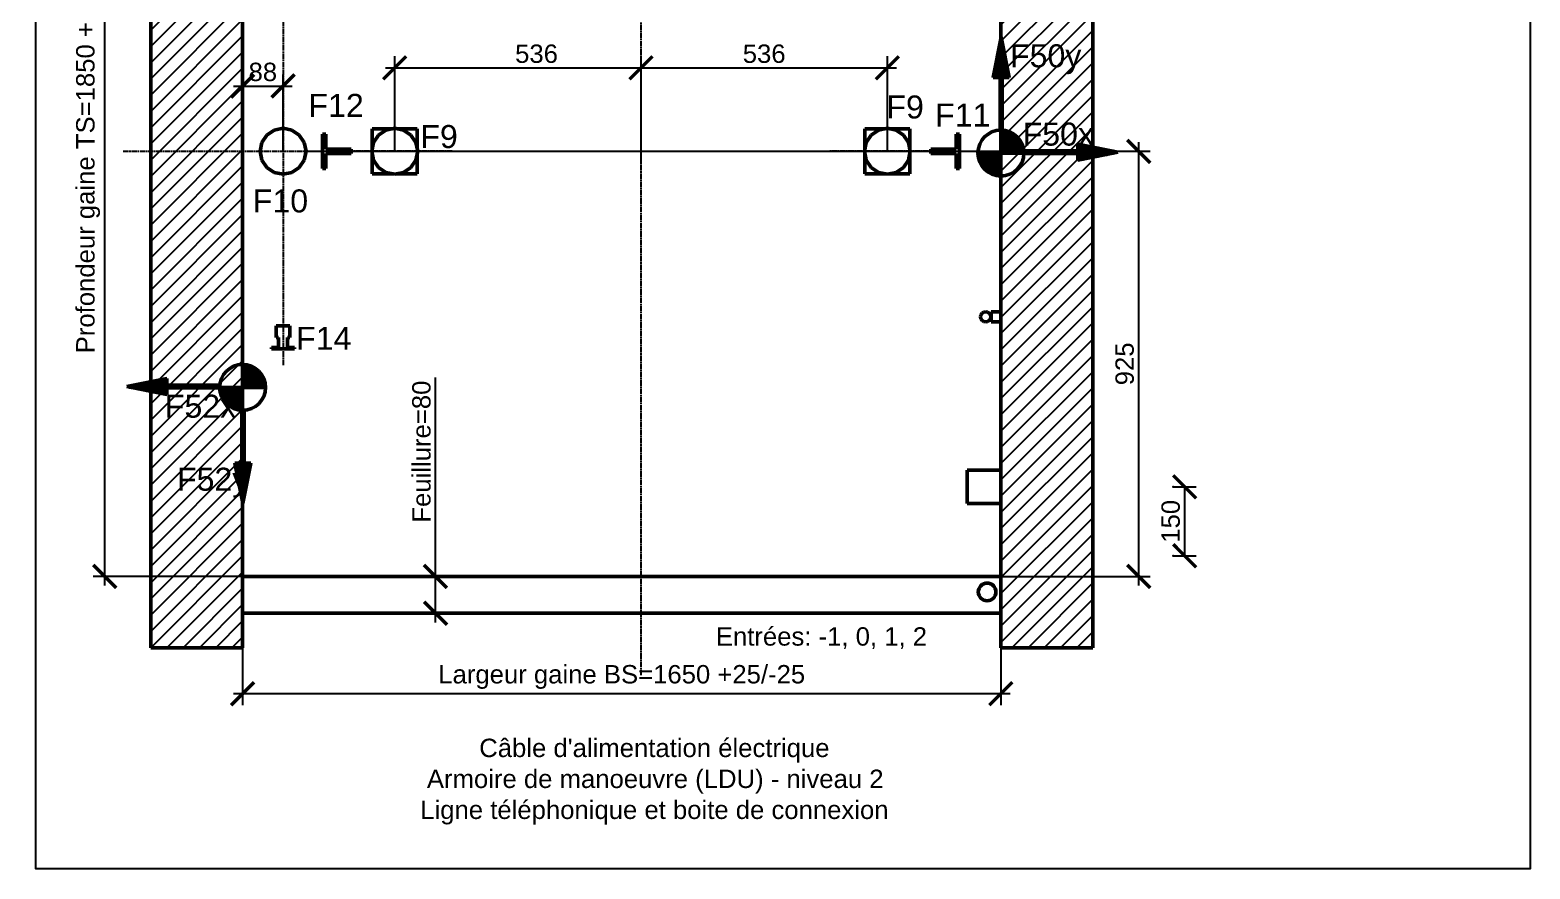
# Model space of a CAD drawing. Header units: millimetres. Extents: x -113 to 79205, y -11371 to 28902.
# Drawn here: x -113 to 3151, y -100 to 1725 of the extents above; entities that cross this region are included whole.
import ezdxf

# ---------------------------------------------------------------- set-up
doc = ezdxf.new("R2010")
doc.units = ezdxf.units.MM
doc.linetypes.add('AM_ISO08W050', pattern=[18, 12, -1.5, 3, -1.5])
for name, color, linetype, lineweight in [('AM_0', 7, 'Continuous', 50), ('AM_5', 3, 'Continuous', 25), ('AM_6', 2, 'Continuous', 35), ('LDBuffer-AM_0', 7, 'Continuous', 50), ('LDBuffer-AM_6', 2, 'Continuous', 35), ('LDBuffer-AM_7', 4, 'AM_ISO08W050', 25), ('LDCar-AM_6', 2, 'Continuous', 35), ('LDCar-AM_7', 4, 'AM_ISO08W050', 25), ('LDElectricalComponents-AM_0', 7, 'Continuous', 50), ('LDElectricalComponents-AM_6', 2, 'Continuous', 35), ('LDGuides-AM_0', 7, 'Continuous', 50), ('LDGuides-AM_6', 2, 'Continuous', 35), ('LDShaft-AM_0', 7, 'Continuous', 50), ('LDShaft-AM_5', 3, 'Continuous', 25), ('LDShaft-AM_6', 2, 'Continuous', 35), ('LDShaft-AM_7', 4, 'AM_ISO08W050', 25), ('LDShaft-AM_8', 1, 'Continuous', 25)]:
    doc.layers.add(name, color=color, linetype=linetype, lineweight=lineweight)
doc.layers.add('AM_VIEWS', color=1, linetype='Continuous', lineweight=25, plot=False)
doc.layers.add('DXF_LAYER', color=7, linetype='Continuous')
doc.styles.add('CONVERTER_1', font='arial.ttf', dxfattribs={"height": 0.2})
doc.styles.add('LD', font='ARIALUNI.TTF')
doc.dimstyles.new('LIFT', dxfattribs={"dimtxt": 2.5, "dimasz": 2.5, "dimexe": 1.25, "dimexo": 0, "dimgap": 0.5, "dimtad": 1, "dimdec": 0, "dimzin": 1, "dimdsep": 46, "dimtxsty": 'LD', "dimblk": 'ARCHTICK', "dimcen": 0, "dimdle": 1, "dimclrd": 3, "dimclre": 3, "dimclrt": 4, "dimadec": 0, "dimazin": 0, "dimtp": 0.1, "dimtm": 0.1, "dimtfac": 0.71, "dimtdec": 0, "dimtix": 1, "dimtmove": 0, "dimatfit": 3, "dimfxl": 1, "dimtolj": 1, "dimarcsym": 0})

# ---------------------------------------------------------------- blocks, each defined once
blk = doc.blocks.new('LD_20150423125455_00000005')
at = {"layer": 'LDShaft-AM_0'}
for p, q in [((0, 1960), (-200, 1960)), ((-200, 1960), (-200, -200)), ((0, 1960), (0, 1845)), ((0, -200), (0, 1960)), ((1650, 1845), (1650, 1960)), ((1757.5, 1960), (1650, 1960)), ((1650, 1960), (1650, -85)), ((1782.5, 1960), (1757.5, 1960)), ((1850, 1960), (1782.5, 1960)), ((1850, -200), (1850, 1960)), ((0, 1885), (1650, 1885)), ((0, 1845), (0, 1805)), ((1650, 1805), (1650, 1845)), ((0, 1805), (0, -45)), ((0, 1805), (1650, 1805)), ((1650, 1510), (1650, 1805)), ((1650, 1170), (1650, 1500)), ((1650, 531), (1650, 1160)), ((1650, 186.5), (1650, 509)), ((1650, -45), (1650, 113.5)), ((0, -45), (1650, -45)), ((1650, -45), (0, -45)), ((0, -45), (0, -85)), ((1650, -85), (1650, -45)), ((0, -85), (0, -200)), ((1650, -200), (1650, -85)), ((1650, -85), (1650, -200)), ((0, -125), (1650, -125)), ((1650, -125), (0, -125)), ((-200, -200), (0, -200)), ((1650, -200), (1757.5, -200)), ((1757.5, -200), (1782.5, -200)), ((1782.5, -200), (1850, -200))]:
    blk.add_line(p, q, dxfattribs=at)
blk = doc.blocks.new('LD_20150423125455_00000008')
at = {"layer": 'LDShaft-AM_7'}
for p, q in [((0, -1140), (0, 1140)), ((-1127, 0), (1043, 0))]:
    blk.add_line(p, q, dxfattribs=at)
blk = doc.blocks.new('_ArchTick')
at = {"color": 0, "linetype": 'ByBlock', "const_width": 0.15}
blk.add_lwpolyline([(-0.5, -0.5), (0.5, 0.5)], dxfattribs=at)
blk = doc.blocks.new('*D47')
at = {"layer": 'Defpoints', "color": 0, "transparency": 16777216}
for p in [(1217, 1461.5), (2300, 1461.5), (1238.8, 536.5)]:
    blk.add_point(p, dxfattribs=at)
at = {"layer": 'LDShaft-AM_5', "color": 3, "lineweight": -2, "transparency": 16777216}
for p, q in [((2300, 516.5), (2300, 1481.5)), ((1217, 1461.5), (2325, 1461.5)), ((1238.8, 536.5), (2325, 536.5))]:
    blk.add_line(p, q, dxfattribs=at)
at = {"layer": 'LDShaft-AM_5', "color": 3, "lineweight": -2, "transparency": 16777216, "xscale": 50, "yscale": 50, "zscale": 50}
for p, rotation in [((2300, 1461.5), 90), ((2300, 536.5), 270)]:
    blk.add_blockref('_ArchTick', p, dxfattribs=dict(at, rotation=rotation))
at = {"layer": 'LDShaft-AM_5', "color": 4, "transparency": 16777216, "insert": (2269.6, 999), "char_height": 40, "attachment_point": 5, "rotation": 90, "style": 'LD'}
blk.add_mtext('\\A1;925', dxfattribs=at)
blk = doc.blocks.new('LD_20150423125455_00000009')
at = {"layer": 'LDElectricalComponents-AM_0'}
for p, q in [((-43.2, 4.2), (-44, 0)), ((-44, 0), (-43.2, -4.2)), ((-40.8, 7.8), (-43.2, 4.2)), ((-37.2, 10.2), (-40.8, 7.8)), ((-33, 11), (-37.2, 10.2)), ((-28.8, 10.2), (-33, 11)), ((-25.2, 7.8), (-28.8, 10.2)), ((-22.8, 4.2), (-25.2, 7.8)), ((-22, 0), (-22.8, 4.2)), ((-22.8, -4.2), (-22, 0)), ((0, 11), (-21, 11)), ((-21, 11), (-21, -11)), ((0, -11), (0, 11)), ((-43.2, -4.2), (-40.8, -7.8)), ((-40.8, -7.8), (-37.2, -10.2)), ((-37.2, -10.2), (-33, -11)), ((-33, -11), (-28.8, -10.2)), ((-28.8, -10.2), (-25.2, -7.8)), ((-25.2, -7.8), (-22.8, -4.2)), ((-21, -11), (0, -11))]:
    blk.add_line(p, q, dxfattribs=at)
blk = doc.blocks.new('LD_20150423125455_0000000A')
at = {"layer": 'LDGuides-AM_0'}
for p, q in [((-24, 37.5), (-31, 37.5)), ((-31, 37.5), (-31, -37.5)), ((-24, 5), (-24, 37.5)), ((31, 5), (-24, 5)), ((31, -5), (31, 5)), ((-24, -5), (31, -5)), ((-24, -37.5), (-24, -5)), ((-31, -37.5), (-24, -37.5))]:
    blk.add_line(p, q, dxfattribs=at)
blk = doc.blocks.new('LD_20150423125455_0000000B')
at = {"layer": 'LDGuides-AM_0'}
for p, q in [((31, 37.5), (24, 37.5)), ((24, 37.5), (24, 5)), ((31, -37.5), (31, 37.5)), ((24, 5), (-31, 5)), ((-31, 5), (-31, -5)), ((-31, -5), (24, -5)), ((24, -5), (24, -37.5)), ((24, -37.5), (31, -37.5))]:
    blk.add_line(p, q, dxfattribs=at)
blk = doc.blocks.new('LD_20150423125455_0000000C')
at = {"layer": 'LDBuffer-AM_0'}
for p, q in [((-5, 49), (-49, 49)), ((-49, 49), (-49, 5)), ((-35.4, 35.4), (-46.2, 19.1)), ((-19.1, 46.2), (-35.4, 35.4)), ((0, 50), (-19.1, 46.2)), ((19.1, 46.2), (0, 50)), ((49, 49), (5, 49)), ((35.4, 35.4), (19.1, 46.2)), ((46.2, 19.1), (35.4, 35.4)), ((49, 5), (49, 49)), ((-46.2, 19.1), (-50, 0)), ((-50, 0), (-46.2, -19.1)), ((50, 0), (46.2, 19.1)), ((46.2, -19.1), (50, 0)), ((-49, -5), (-49, -49)), ((-46.2, -19.1), (-35.4, -35.4)), ((35.4, -35.4), (46.2, -19.1)), ((49, -49), (49, -5)), ((-49, -49), (-5, -49)), ((-35.4, -35.4), (-19.1, -46.2)), ((-19.1, -46.2), (0, -50)), ((0, -50), (19.1, -46.2)), ((5, -49), (49, -49)), ((19.1, -46.2), (35.4, -35.4))]:
    blk.add_line(p, q, dxfattribs=at)
at = {"layer": 'LDBuffer-AM_7'}
blk.add_line((125, 0), (-125, 0), dxfattribs=at)
blk = doc.blocks.new('*D52')
at = {"layer": 'Defpoints', "color": 0, "transparency": 16777216}
for p in [(1217, 1643.2), (681, 1461.5), (1217, 1436.7)]:
    blk.add_point(p, dxfattribs=at)
at = {"layer": 'LDShaft-AM_5', "color": 3, "lineweight": -2, "transparency": 16777216}
for p, q in [((681, 1461.5), (681, 1668.2)), ((1217, 1436.7), (1217, 1668.2)), ((661, 1643.2), (1237, 1643.2))]:
    blk.add_line(p, q, dxfattribs=at)
at = {"layer": 'LDShaft-AM_5', "color": 3, "lineweight": -2, "transparency": 16777216, "xscale": 50, "yscale": 50, "zscale": 50, "rotation": 180}
blk.add_blockref('_ArchTick', (681, 1643.2), dxfattribs=at)
at = {"layer": 'LDShaft-AM_5', "color": 3, "lineweight": -2, "transparency": 16777216, "xscale": 50, "yscale": 50, "zscale": 50}
blk.add_blockref('_ArchTick', (1217, 1643.2), dxfattribs=at)
at = {"layer": 'LDShaft-AM_5', "color": 4, "transparency": 16777216, "insert": (989.6, 1673.6), "char_height": 40, "attachment_point": 5, "style": 'LD'}
blk.add_mtext('\\A1;536', dxfattribs=at)
blk = doc.blocks.new('LD_20150423125455_0000000D')
at = {"layer": 'LDBuffer-AM_0'}
for p, q in [((-5, 49), (-49, 49)), ((-49, 49), (-49, 5)), ((-35.4, 35.4), (-46.2, 19.1)), ((-19.1, 46.2), (-35.4, 35.4)), ((0, 50), (-19.1, 46.2)), ((19.1, 46.2), (0, 50)), ((49, 49), (5, 49)), ((35.4, 35.4), (19.1, 46.2)), ((46.2, 19.1), (35.4, 35.4)), ((49, 5), (49, 49)), ((-46.2, 19.1), (-50, 0)), ((-50, 0), (-46.2, -19.1)), ((50, 0), (46.2, 19.1)), ((46.2, -19.1), (50, 0)), ((-49, -5), (-49, -49)), ((-46.2, -19.1), (-35.4, -35.4)), ((35.4, -35.4), (46.2, -19.1)), ((49, -49), (49, -5)), ((-49, -49), (-5, -49)), ((-35.4, -35.4), (-19.1, -46.2)), ((-19.1, -46.2), (0, -50)), ((0, -50), (19.1, -46.2)), ((5, -49), (49, -49)), ((19.1, -46.2), (35.4, -35.4))]:
    blk.add_line(p, q, dxfattribs=at)
at = {"layer": 'LDBuffer-AM_7'}
blk.add_line((125, 0), (-125, 0), dxfattribs=at)
blk = doc.blocks.new('*D54')
at = {"layer": 'Defpoints', "color": 0, "transparency": 16777216}
for p in [(1753, 1643.2), (1217, 1461.5), (1753, 1461.5)]:
    blk.add_point(p, dxfattribs=at)
at = {"layer": 'LDShaft-AM_5', "color": 3, "lineweight": -2, "transparency": 16777216}
for p, q in [((1217, 1461.5), (1217, 1668.2)), ((1753, 1461.5), (1753, 1668.2)), ((1197, 1643.2), (1773, 1643.2))]:
    blk.add_line(p, q, dxfattribs=at)
at = {"layer": 'LDShaft-AM_5', "color": 3, "lineweight": -2, "transparency": 16777216, "xscale": 50, "yscale": 50, "zscale": 50, "rotation": 180}
blk.add_blockref('_ArchTick', (1217, 1643.2), dxfattribs=at)
at = {"layer": 'LDShaft-AM_5', "color": 3, "lineweight": -2, "transparency": 16777216, "xscale": 50, "yscale": 50, "zscale": 50}
blk.add_blockref('_ArchTick', (1753, 1643.2), dxfattribs=at)
at = {"layer": 'LDShaft-AM_5', "color": 4, "transparency": 16777216, "insert": (1485, 1673.6), "char_height": 40, "attachment_point": 5, "style": 'LD'}
blk.add_mtext('\\A1;536', dxfattribs=at)
blk = doc.blocks.new('LD_20150423125455_0000000E')
at = {"layer": 'LDCar-AM_7'}
blk.add_line((-722, 0), (722, 0), dxfattribs=at)
blk = doc.blocks.new('LD_20150423125455_00000010')
at = {"layer": 'LDGuides-AM_0'}
for p, q in [((15, 25), (-15, 25)), ((-15, 25), (-15, 0)), ((-15, 0), (-10, 0)), ((-10, 0), (-10, -21.5)), ((10, 0), (15, 0)), ((10, -21.5), (10, 0)), ((15, 0), (15, 25)), ((-10, -21.5), (-25, -21.5)), ((-25, -21.5), (-25, -25)), ((-25, -25), (0, -25)), ((0, -25), (25, -25)), ((25, -21.5), (10, -21.5)), ((25, -25), (25, -21.5))]:
    blk.add_line(p, q, dxfattribs=at)
blk = doc.blocks.new('LD_20150423125455_00000011')
at = {"layer": 'LDBuffer-AM_0'}
for p, q in [((-35.4, 35.4), (-46.2, 19.1)), ((-19.1, 46.2), (-35.4, 35.4)), ((0, 50), (-19.1, 46.2)), ((19.1, 46.2), (0, 50)), ((35.4, 35.4), (19.1, 46.2)), ((46.2, 19.1), (35.4, 35.4)), ((-46.2, 19.1), (-50, 0)), ((50, 0), (46.2, 19.1)), ((46.2, -19.1), (50, 0)), ((-50, 0), (-46.2, -19.1)), ((-46.2, -19.1), (-35.4, -35.4)), ((35.4, -35.4), (46.2, -19.1)), ((-35.4, -35.4), (-19.1, -46.2)), ((-19.1, -46.2), (0, -50)), ((0, -50), (19.1, -46.2)), ((19.1, -46.2), (35.4, -35.4))]:
    blk.add_line(p, q, dxfattribs=at)
blk = doc.blocks.new('LD_20150423125455_00000012')
at = {"layer": 'LDCar-AM_7'}
blk.add_line((0, 465), (0, -465), dxfattribs=at)
blk = doc.blocks.new('*D60')
at = {"layer": 'Defpoints', "color": 0, "transparency": 16777216}
for p in [(350, 2616.5), (438, 1603.6), (438, 1461.5)]:
    blk.add_point(p, dxfattribs=at)
at = {"layer": 'LDShaft-AM_5', "color": 3, "lineweight": -2, "transparency": 16777216}
for p, q in [((350, 2616.5), (350, 1578.6)), ((330, 1603.6), (458, 1603.6)), ((438, 1461.5), (438, 1628.6))]:
    blk.add_line(p, q, dxfattribs=at)
at = {"layer": 'LDShaft-AM_5', "color": 3, "lineweight": -2, "transparency": 16777216, "xscale": 50, "yscale": 50, "zscale": 50, "rotation": 180}
blk.add_blockref('_ArchTick', (350, 1603.6), dxfattribs=at)
at = {"layer": 'LDShaft-AM_5', "color": 3, "lineweight": -2, "transparency": 16777216, "xscale": 50, "yscale": 50, "zscale": 50}
blk.add_blockref('_ArchTick', (438, 1603.6), dxfattribs=at)
at = {"layer": 'LDShaft-AM_5', "color": 4, "transparency": 16777216, "insert": (394, 1634), "char_height": 40, "attachment_point": 5, "style": 'LD'}
blk.add_mtext('\\A1;88', dxfattribs=at)
blk = doc.blocks.new('LD_20150423125455_00000013')
at = {"layer": 'AM_0'}
for p, q in [((0, 36.5), (-73, 36.5)), ((-73, 36.5), (-73, -36.5)), ((0, 36.5), (-73, 36.5)), ((-73, 36.5), (-73, -36.5)), ((0, -36.5), (0, 36.5)), ((0, -36.5), (0, 36.5)), ((-73, -36.5), (0, -36.5)), ((-73, -36.5), (0, -36.5))]:
    blk.add_line(p, q, dxfattribs=at)
blk = doc.blocks.new('*D63')
at = {"layer": 'LDShaft-AM_5', "color": 3, "transparency": 16777216}
for p, q in [((2375, 731.5), (2425, 731.5)), ((2400, 731.5), (2400, 581.5)), ((2375, 581.5), (2425, 581.5))]:
    blk.add_line(p, q, dxfattribs=at)
for p in [(2375.2, 731.5), (2375.2, 581.5)]:
    blk.add_point(p, dxfattribs=at)
at = {"layer": 'LDShaft-AM_5', "color": 3, "transparency": 16777216, "xscale": 50, "yscale": 50, "zscale": 50}
for p, rotation in [((2400, 731.5), 270), ((2400, 581.5), 90)]:
    blk.add_blockref('_ArchTick', p, dxfattribs=dict(at, rotation=rotation))
at = {"layer": 'LDShaft-AM_5', "color": 4, "transparency": 16777216, "insert": (2390, 656.5), "char_height": 40, "attachment_point": 8, "rotation": 90, "style": 'LD'}
blk.add_mtext('150', dxfattribs=at)
blk = doc.blocks.new('*D64')
at = {"layer": 'Defpoints', "color": 0, "transparency": 16777216}
for p in [(597.9, 536.5), (769.8, 536.5), (931.9, 456.5)]:
    blk.add_point(p, dxfattribs=at)
at = {"layer": 'LDShaft-AM_5', "color": 3, "lineweight": -2, "transparency": 16777216}
for p, q in [((769.8, 536.5), (769.8, 969.1)), ((597.9, 536.5), (794.8, 536.5)), ((769.8, 436.5), (769.8, 536.5)), ((931.9, 456.5), (744.8, 456.5))]:
    blk.add_line(p, q, dxfattribs=at)
at = {"layer": 'LDShaft-AM_5', "color": 3, "lineweight": -2, "transparency": 16777216, "xscale": 50, "yscale": 50, "zscale": 50}
for p, rotation in [((769.8, 536.5), 90), ((769.8, 456.5), 270)]:
    blk.add_blockref('_ArchTick', p, dxfattribs=dict(at, rotation=rotation))
at = {"layer": 'LDShaft-AM_5', "color": 4, "transparency": 16777216, "insert": (739.3, 808.1), "char_height": 40, "attachment_point": 5, "rotation": 90, "style": 'LD'}
blk.add_mtext('\\A1;Feuillure=80', dxfattribs=at)
blk = doc.blocks.new('_NONE')
blk = doc.blocks.new('*D65')
at = {"layer": 'Defpoints', "color": 0, "transparency": 16777216}
for p in [(350, 581.5), (2000, 581.5), (2000, 281.5)]:
    blk.add_point(p, dxfattribs=at)
at = {"layer": 'LDShaft-AM_5', "color": 3, "lineweight": -2, "transparency": 16777216}
for p, q in [((350, 581.5), (350, 256.5)), ((2000, 581.5), (2000, 256.5)), ((330, 281.5), (2020, 281.5))]:
    blk.add_line(p, q, dxfattribs=at)
at = {"layer": 'LDShaft-AM_5', "color": 3, "lineweight": -2, "transparency": 16777216, "xscale": 50, "yscale": 50, "zscale": 50, "rotation": 180}
blk.add_blockref('_ArchTick', (350, 281.5), dxfattribs=at)
at = {"layer": 'LDShaft-AM_5', "color": 3, "lineweight": -2, "transparency": 16777216, "xscale": 50, "yscale": 50, "zscale": 50}
blk.add_blockref('_ArchTick', (2000, 281.5), dxfattribs=at)
at = {"layer": 'LDShaft-AM_5', "color": 4, "transparency": 16777216, "insert": (1175, 317.7), "char_height": 40, "attachment_point": 5, "style": 'LD'}
blk.add_mtext('\\A1;Largeur gaine BS=1650 +25/-25 ', dxfattribs=at)
blk = doc.blocks.new('*D66')
at = {"layer": 'Defpoints', "color": 0, "transparency": 16777216}
for p in [(50, 2386.5), (431.2, 2386.5), (451.3, 536.5)]:
    blk.add_point(p, dxfattribs=at)
at = {"layer": 'LDShaft-AM_5', "color": 3, "lineweight": -2, "transparency": 16777216}
for p, q in [((431.2, 2386.5), (25, 2386.5)), ((50, 516.5), (50, 2406.5)), ((451.3, 536.5), (25, 536.5))]:
    blk.add_line(p, q, dxfattribs=at)
at = {"layer": 'LDShaft-AM_5', "color": 3, "lineweight": -2, "transparency": 16777216, "xscale": 50, "yscale": 50, "zscale": 50}
for p, rotation in [((50, 2386.5), 90), ((50, 536.5), 270)]:
    blk.add_blockref('_ArchTick', p, dxfattribs=dict(at, rotation=rotation))
at = {"layer": 'LDShaft-AM_5', "color": 4, "transparency": 16777216, "insert": (13.8, 1461.5), "char_height": 40, "attachment_point": 5, "rotation": 90, "style": 'LD'}
blk.add_mtext('\\A1;Profondeur gaine TS=1850 +25/-25 ', dxfattribs=at)
blk = doc.blocks.new('*D68')
at = {"layer": 'AM_5', "color": 3, "transparency": 16777216}
for p, q in [((1217, 2816.5), (1217, 2866.5)), ((2000, 2841.5), (1217, 2841.5)), ((2000, 581.5), (2000, 2866.5))]:
    blk.add_line(p, q, dxfattribs=at)
for p in [(1217, 2816.7), (2000, 581.7)]:
    blk.add_point(p, dxfattribs=at)
at = {"layer": 'AM_5', "color": 3, "transparency": 16777216, "xscale": 50, "yscale": 50, "zscale": 50, "rotation": 180}
blk.add_blockref('_ArchTick', (1217, 2841.5), dxfattribs=at)
at = {"layer": 'AM_5', "color": 3, "transparency": 16777216, "xscale": 50, "yscale": 50, "zscale": 50}
blk.add_blockref('_ArchTick', (2000, 2841.5), dxfattribs=at)
at = {"layer": 'AM_5', "color": 4, "transparency": 16777216, "insert": (1608.5, 2851.5), "char_height": 40, "attachment_point": 8, "style": 'LD'}
blk.add_mtext('783', dxfattribs=at)
blk = doc.blocks.new('LD_20150423125455_00000015')
at = {"layer": 'LDShaft-AM_8'}
for p, q in [((-200, 1779.9), (-19.9, 1960)), ((-200, 1815.3), (-55.3, 1960)), ((-200, 1850.6), (-90.6, 1960)), ((-200, 1886), (-126, 1960)), ((-200, 1921.3), (-161.3, 1960)), ((-200, 1956.7), (-196.7, 1960)), ((1650, 1791.4), (1818.6, 1960)), ((1650, 1826.8), (1783.2, 1960)), ((1650, 1862.1), (1747.9, 1960)), ((1650, 1897.5), (1712.5, 1960)), ((1650, 1932.8), (1677.2, 1960)), ((1782.5, 1959.3), (1783.2, 1960)), ((-200, 1744.5), (0, 1944.5)), ((1650, 1756.1), (1850, 1956.1)), ((-200, 1709.2), (0, 1909.2)), ((1650, 1720.7), (1850, 1920.7)), ((-200, 1673.8), (0, 1873.8)), ((1650, 1685.4), (1850, 1885.4)), ((-200, 1638.5), (0, 1838.5)), ((1650, 1650), (1850, 1850)), ((1650, 1650), (1850, 1850)), ((-200, 1603.1), (0, 1803.1)), ((1650, 1614.6), (1850, 1814.6)), ((-200, 1567.8), (0, 1767.8)), ((1650, 1579.3), (1850, 1779.3)), ((-200, 1532.4), (0, 1732.4)), ((1650, 1543.9), (1850, 1743.9)), ((1650, 1508.6), (1850, 1708.6)), ((-200, 1497.1), (0, 1697.1)), ((1650, 1473.2), (1850, 1673.2)), ((-200, 1461.7), (0, 1661.7)), ((1650, 1437.9), (1850, 1637.9)), ((-200, 1426.3), (0, 1626.3)), ((1650, 1402.5), (1850, 1602.5)), ((-200, 1391), (0, 1591)), ((1650, 1367.2), (1850, 1567.2)), ((-200, 1355.6), (0, 1555.6)), ((-200, 1320.3), (0, 1520.3)), ((1650, 1331.8), (1850, 1531.8)), ((-200, 1284.9), (0, 1484.9)), ((1650, 1296.4), (1850, 1496.4)), ((-200, 1249.6), (0, 1449.6)), ((1650, 1261.1), (1850, 1461.1)), ((-200, 1214.2), (0, 1414.2)), ((1650, 1225.7), (1850, 1425.7)), ((-200, 1178.9), (0, 1378.9)), ((1650, 1190.4), (1850, 1390.4)), ((-200, 1143.5), (0, 1343.5)), ((1650, 1155), (1850, 1355)), ((-200, 1108.1), (0, 1308.1)), ((1650, 1119.7), (1850, 1319.7)), ((1650, 1084.3), (1850, 1284.3)), ((-200, 1072.8), (0, 1272.8)), ((1650, 1049), (1850, 1249)), ((-200, 1037.4), (0, 1237.4)), ((1650, 1013.6), (1850, 1213.6)), ((-200, 1002.1), (0, 1202.1)), ((1650, 978.2), (1850, 1178.2)), ((-200, 966.7), (0, 1166.7)), ((1650, 942.9), (1850, 1142.9)), ((-200, 931.4), (0, 1131.4)), ((-200, 896), (0, 1096)), ((1650, 907.5), (1850, 1107.5)), ((-200, 860.7), (0, 1060.7)), ((1650, 872.2), (1850, 1072.2)), ((-200, 825.3), (0, 1025.3)), ((1650, 836.8), (1850, 1036.8)), ((-200, 789.9), (0, 989.9)), ((1650, 801.5), (1850, 1001.5)), ((-200, 754.6), (0, 954.6)), ((1650, 766.1), (1850, 966.1)), ((-200, 719.2), (0, 919.2)), ((1650, 730.8), (1850, 930.8)), ((-200, 683.9), (0, 883.9)), ((1650, 695.4), (1850, 895.4)), ((1650, 660.1), (1850, 860.1)), ((-200, 648.5), (0, 848.5)), ((1650, 624.7), (1850, 824.7)), ((-200, 613.2), (0, 813.2)), ((1650, 589.3), (1850, 789.3)), ((-200, 577.8), (0, 777.8)), ((1650, 554), (1850, 754)), ((-200, 542.5), (0, 742.5)), ((1650, 518.6), (1850, 718.6)), ((-200, 507.1), (0, 707.1)), ((-200, 471.8), (0, 671.8)), ((1650, 483.3), (1850, 683.3)), ((-200, 436.4), (0, 636.4)), ((1650, 447.9), (1850, 647.9)), ((-200, 401), (0, 601)), ((1650, 412.6), (1850, 612.6)), ((-200, 365.7), (0, 565.7)), ((1650, 377.2), (1850, 577.2)), ((-200, 330.3), (0, 530.3)), ((1650, 341.9), (1850, 541.9)), ((-200, 295), (0, 495)), ((1650, 306.5), (1850, 506.5)), ((-200, 259.6), (0, 459.6)), ((1650, 271.1), (1850, 471.1)), ((1650, 235.8), (1850, 435.8)), ((-200, 224.3), (0, 424.3)), ((1650, 200.4), (1850, 400.4)), ((-200, 188.9), (0, 388.9)), ((1650, 165.1), (1850, 365.1)), ((-200, 153.6), (0, 353.6)), ((1650, 129.7), (1850, 329.7)), ((-200, 118.2), (0, 318.2)), ((1650, 94.4), (1850, 294.4)), ((-200, 82.8), (0, 282.8)), ((-200, 47.5), (0, 247.5)), ((1650, 59), (1850, 259)), ((-200, 12.1), (0, 212.1)), ((1650, 23.7), (1850, 223.7)), ((-200, -23.2), (0, 176.8)), ((1650, -11.7), (1850, 188.3)), ((-200, -58.6), (0, 141.4)), ((1650, -47.1), (1850, 152.9)), ((-200, -93.9), (0, 106.1)), ((1650, -82.4), (1850, 117.6)), ((-200, -129.3), (0, 70.7)), ((1650, -117.8), (1850, 82.2)), ((-200, -164.6), (0, 35.4)), ((1650, -153.1), (1850, 46.9)), ((-200, -200), (0, 0)), ((-200, -200), (0, 0)), ((1650, -188.5), (1850, 11.5)), ((1673.8, -200), (1850, -23.8)), ((-164.6, -200), (0, -35.4)), ((1709.2, -200), (1850, -59.2)), ((-129.3, -200), (0, -70.7)), ((1744.5, -200), (1850, -94.5)), ((-93.9, -200), (0, -106.1)), ((1779.9, -200), (1850, -129.9)), ((-58.6, -200), (0, -141.4)), ((-23.2, -200), (0, -176.8)), ((1815.3, -200), (1850, -165.3))]:
    blk.add_line(p, q, dxfattribs=at)
blk = doc.blocks.new('F1F2_RIGHTWALLUP')
for p, q in [((-0.84, 8.04), (0.02, 12.4)), ((-0.16, 8.04), (-0.16, 11.46)), ((-0.07, 2.31), (-0.07, 11.93)), ((-0.02, 2.31), (-0.02, 12.16)), ((0.02, 2.31), (0.02, 12.4)), ((0.89, 8.04), (0.02, 12.4)), ((0.07, 2.31), (0.07, 12.16)), ((0.12, 2.31), (0.12, 11.93)), ((0.16, 2.31), (0.16, 11.69)), ((0.21, 8.04), (0.21, 11.46)), ((-0.49, 8.04), (-0.49, 9.82)), ((-0.44, 8.04), (-0.44, 10.06)), ((-0.39, 8.04), (-0.39, 10.29)), ((-0.35, 8.04), (-0.35, 10.53)), ((-0.3, 8.04), (-0.3, 10.76)), ((-0.25, 8.04), (-0.25, 10.99)), ((-0.21, 8.04), (-0.21, 11.23)), ((0.26, 8.04), (0.26, 11.23)), ((0.3, 8.04), (0.3, 10.99)), ((0.35, 8.04), (0.35, 10.76)), ((0.4, 8.04), (0.4, 10.53)), ((0.44, 8.04), (0.44, 10.29)), ((0.49, 8.04), (0.49, 10.06)), ((0.54, 8.04), (0.54, 9.82)), ((-0.81, 8.04), (-0.81, 8.19)), ((-0.77, 8.04), (-0.77, 8.42)), ((-0.72, 8.04), (-0.72, 8.65)), ((-0.67, 8.04), (-0.67, 8.89)), ((-0.63, 8.04), (-0.63, 9.12)), ((-0.58, 8.04), (-0.58, 9.36)), ((-0.53, 8.04), (-0.53, 9.59)), ((0.58, 8.04), (0.58, 9.59)), ((0.63, 8.04), (0.63, 9.36)), ((0.68, 8.04), (0.68, 9.12)), ((0.72, 8.04), (0.72, 8.89)), ((0.77, 8.04), (0.77, 8.65)), ((0.81, 8.04), (0.81, 8.42)), ((0.86, 8.04), (0.86, 8.19)), ((0.02, 8.04), (-0.84, 8.04)), ((0.89, 8.04), (0.02, 8.04)), ((0.09, 2.31), (0, 2.22)), ((0, 2.31), (0, -2.69)), ((0.23, 2.3), (0, 2.08)), ((0.35, 2.29), (0, 1.94)), ((0.47, 2.27), (0, 1.79)), ((0.59, 2.24), (0, 1.65)), ((0.7, 2.21), (0, 1.51)), ((0.81, 2.18), (0, 1.37)), ((0.91, 2.14), (0, 1.23)), ((1.01, 2.1), (0, 1.09)), ((1.11, 2.05), (0, 0.95)), ((1.2, 2.01), (0, 0.8)), ((1.29, 1.95), (0, 0.66)), ((1.38, 1.9), (0, 0.52)), ((1.46, 1.84), (0, 0.38)), ((1.54, 1.78), (0, 0.24)), ((1.62, 1.72), (0, 0.1)), ((1.7, 1.65), (0, -0.04)), ((1.77, 1.58), (0, -0.19)), ((1.84, 1.51), (0.14, -0.19)), ((1.9, 1.43), (0.28, -0.19)), ((1.97, 1.36), (0.42, -0.19)), ((2.03, 1.28), (0.57, -0.19)), ((2.09, 1.19), (0.71, -0.19)), ((2.14, 1.11), (0.85, -0.19)), ((2.19, 1.02), (0.99, -0.19)), ((2.24, 0.92), (1.13, -0.19)), ((2.29, 0.83), (1.27, -0.19)), ((2.33, 0.73), (1.41, -0.19)), ((2.37, 0.62), (1.56, -0.19)), ((2.4, 0.52), (1.7, -0.19)), ((2.43, 0.4), (1.84, -0.19)), ((2.45, 0.29), (1.98, -0.19)), ((2.64, 0.05), (12.02, 0.05)), ((2.64, 0), (12.26, 0)), ((8.37, -0.09), (8.37, 0.77)), ((8.37, 0.77), (12.72, -0.09)), ((8.37, 0.74), (8.51, 0.74)), ((8.37, 0.7), (8.75, 0.7)), ((8.37, 0.65), (8.98, 0.65)), ((8.37, 0.6), (9.22, 0.6)), ((8.37, 0.56), (9.45, 0.56)), ((8.37, 0.51), (9.68, 0.51)), ((8.37, 0.46), (9.92, 0.46)), ((8.37, 0.42), (10.15, 0.42)), ((8.37, 0.37), (10.39, 0.37)), ((8.37, 0.33), (10.62, 0.33)), ((8.37, 0.28), (10.85, 0.28)), ((8.37, 0.23), (11.09, 0.23)), ((8.37, 0.19), (11.32, 0.19)), ((8.37, 0.14), (11.55, 0.14)), ((8.37, 0.09), (11.79, 0.09)), ((-2.4, -0.19), (-2.5, -0.28)), ((-2.5, -0.19), (2.5, -0.19)), ((-2.26, -0.19), (-2.49, -0.41)), ((-2.12, -0.19), (-2.47, -0.54)), ((-1.98, -0.19), (-2.45, -0.66)), ((-1.84, -0.19), (-2.43, -0.78)), ((-1.7, -0.19), (-2.4, -0.89)), ((-1.56, -0.19), (-2.37, -1)), ((-1.41, -0.19), (-2.33, -1.1)), ((-1.27, -0.19), (-2.29, -1.2)), ((-1.13, -0.19), (-2.24, -1.3)), ((-0.99, -0.19), (-2.19, -1.39)), ((-0.85, -0.19), (-2.14, -1.48)), ((-0.71, -0.19), (-2.09, -1.56)), ((-0.57, -0.19), (-2.03, -1.65)), ((-0.42, -0.19), (-1.97, -1.73)), ((-0.28, -0.19), (-1.9, -1.81)), ((-0.14, -0.19), (-1.84, -1.88)), ((0, -0.19), (-1.77, -1.95)), ((0, -0.33), (-1.7, -2.02)), ((0, -0.47), (-1.62, -2.09)), ((0, -0.61), (-1.54, -2.15)), ((0, -0.75), (-1.46, -2.21)), ((0, -0.89), (-1.38, -2.27)), ((0, -1.03), (-1.29, -2.33)), ((0, -1.18), (-1.2, -2.38)), ((0, -1.32), (-1.11, -2.43)), ((0, -1.46), (-1.01, -2.47)), ((0, -1.6), (-0.91, -2.51)), ((2.64, -0.09), (12.49, -0.05)), ((2.64, -0.09), (12.72, -0.09)), ((2.64, -0.14), (12.49, -0.14)), ((2.64, -0.19), (12.26, -0.19)), ((2.64, -0.23), (12.02, -0.23)), ((8.37, -0.96), (12.72, -0.09)), ((8.37, -0.96), (8.37, -0.09)), ((8.37, -0.28), (11.79, -0.28)), ((8.37, -0.33), (11.55, -0.33)), ((8.37, -0.37), (11.32, -0.37)), ((8.37, -0.42), (11.09, -0.42)), ((8.37, -0.46), (10.85, -0.46)), ((8.37, -0.51), (10.62, -0.51)), ((8.37, -0.56), (10.39, -0.56)), ((8.37, -0.6), (10.15, -0.6)), ((8.37, -0.65), (9.92, -0.65)), ((8.37, -0.7), (9.68, -0.7)), ((8.37, -0.74), (9.45, -0.74)), ((8.37, -0.79), (9.22, -0.79)), ((8.37, -0.84), (8.98, -0.84)), ((8.37, -0.88), (8.75, -0.88)), ((8.37, -0.93), (8.51, -0.93)), ((0, -1.74), (-0.81, -2.55)), ((0, -1.88), (-0.7, -2.59)), ((0, -2.02), (-0.59, -2.62)), ((0, -2.17), (-0.47, -2.64)), ((0, -2.31), (-0.35, -2.66)), ((0, -2.45), (-0.23, -2.68)), ((0, -2.59), (-0.09, -2.68))]:
    blk.add_line(p, q)
blk.add_circle((0, -0.19), 2.5)
at = {"layer": 'DXF_LAYER', "style": 'CONVERTER_1'}
for s, p in [('F50y', (1, 9.14)), ('F50x', (2.37, 0.62))]:
    blk.add_text(s, height=2.5, dxfattribs=at).set_placement(p)
blk = doc.blocks.new('F1F2_LEFTWALLDOWN_F52')
for p, q in [((0.09, 2.31), (0, 2.22)), ((0, 2.31), (0, -2.69)), ((0.23, 2.3), (0, 2.08)), ((0.35, 2.29), (0, 1.94)), ((0.47, 2.27), (0, 1.79)), ((0.59, 2.24), (0, 1.65)), ((0.7, 2.21), (0, 1.51)), ((0.81, 2.18), (0, 1.37)), ((0.91, 2.14), (0, 1.23)), ((1.01, 2.1), (0, 1.09)), ((1.11, 2.05), (0, 0.95)), ((1.2, 2.01), (0, 0.8)), ((1.29, 1.95), (0, 0.66)), ((1.38, 1.9), (0, 0.52)), ((1.46, 1.84), (0, 0.38)), ((1.54, 1.78), (0, 0.24)), ((1.62, 1.72), (0, 0.1)), ((1.7, 1.65), (0, -0.04)), ((-8.23, 0.77), (-12.58, -0.09)), ((-2.5, 0), (-12.11, 0)), ((-2.5, 0.05), (-11.88, 0.05)), ((-8.23, 0.09), (-11.65, 0.09)), ((-8.23, 0.14), (-11.41, 0.14)), ((-8.23, 0.19), (-11.18, 0.19)), ((-8.23, 0.23), (-10.94, 0.23)), ((-8.23, 0.28), (-10.71, 0.28)), ((-8.23, 0.33), (-10.48, 0.33)), ((-8.23, 0.37), (-10.24, 0.37)), ((-8.23, 0.42), (-10.01, 0.42)), ((-8.23, 0.46), (-9.78, 0.46)), ((-8.23, 0.51), (-9.54, 0.51)), ((-8.23, 0.56), (-9.31, 0.56)), ((-8.23, 0.6), (-9.07, 0.6)), ((-8.23, 0.65), (-8.84, 0.65)), ((-8.23, 0.7), (-8.61, 0.7)), ((-8.23, 0.74), (-8.37, 0.74)), ((-8.23, -0.09), (-8.23, 0.77)), ((1.77, 1.58), (0, -0.19)), ((1.84, 1.51), (0.14, -0.19)), ((1.9, 1.43), (0.28, -0.19)), ((1.97, 1.36), (0.42, -0.19)), ((2.03, 1.28), (0.57, -0.19)), ((2.09, 1.19), (0.71, -0.19)), ((2.14, 1.11), (0.85, -0.19)), ((2.19, 1.02), (0.99, -0.19)), ((2.24, 0.92), (1.13, -0.19)), ((2.29, 0.83), (1.27, -0.19)), ((2.33, 0.73), (1.41, -0.19)), ((2.37, 0.62), (1.56, -0.19)), ((2.4, 0.52), (1.7, -0.19)), ((2.43, 0.4), (1.84, -0.19)), ((2.45, 0.29), (1.98, -0.19)), ((-8.23, -0.96), (-12.58, -0.09)), ((-2.5, -0.09), (-12.58, -0.09)), ((-2.5, -0.09), (-12.35, -0.05)), ((-2.5, -0.14), (-12.35, -0.14)), ((-2.5, -0.19), (-12.11, -0.19)), ((-2.5, -0.23), (-11.88, -0.23)), ((-8.23, -0.28), (-11.65, -0.28)), ((-8.23, -0.33), (-11.41, -0.33)), ((-8.23, -0.37), (-11.18, -0.37)), ((-8.23, -0.42), (-10.94, -0.42)), ((-8.23, -0.46), (-10.71, -0.46)), ((-8.23, -0.51), (-10.48, -0.51)), ((-8.23, -0.56), (-10.24, -0.56)), ((-8.23, -0.6), (-10.01, -0.6)), ((-8.23, -0.65), (-9.78, -0.65)), ((-8.23, -0.7), (-9.54, -0.7)), ((-8.23, -0.74), (-9.31, -0.74)), ((-8.23, -0.79), (-9.07, -0.79)), ((-8.23, -0.84), (-8.84, -0.84)), ((-8.23, -0.88), (-8.61, -0.88)), ((-8.23, -0.93), (-8.37, -0.93)), ((-8.23, -0.96), (-8.23, -0.09)), ((-2.4, -0.19), (-2.5, -0.28)), ((-2.5, -0.19), (2.5, -0.19)), ((-2.26, -0.19), (-2.49, -0.41)), ((-2.12, -0.19), (-2.47, -0.54)), ((-1.98, -0.19), (-2.45, -0.66)), ((-1.84, -0.19), (-2.43, -0.78)), ((-1.7, -0.19), (-2.4, -0.89)), ((-1.56, -0.19), (-2.37, -1)), ((-1.41, -0.19), (-2.33, -1.1)), ((-1.27, -0.19), (-2.29, -1.2)), ((-1.13, -0.19), (-2.24, -1.3)), ((-0.99, -0.19), (-2.19, -1.39)), ((-0.85, -0.19), (-2.14, -1.48)), ((-0.71, -0.19), (-2.09, -1.56)), ((-0.57, -0.19), (-2.03, -1.65)), ((-0.42, -0.19), (-1.97, -1.73)), ((-0.28, -0.19), (-1.9, -1.81)), ((-0.14, -0.19), (-1.84, -1.88)), ((0, -0.19), (-1.77, -1.95)), ((0, -0.33), (-1.7, -2.02)), ((0, -0.47), (-1.62, -2.09)), ((0, -0.61), (-1.54, -2.15)), ((0, -0.75), (-1.46, -2.21)), ((0, -0.89), (-1.38, -2.27)), ((0, -1.03), (-1.29, -2.33)), ((0, -1.18), (-1.2, -2.38)), ((0, -1.32), (-1.11, -2.43)), ((0, -1.46), (-1.01, -2.47)), ((0, -1.6), (-0.91, -2.51)), ((0, -1.74), (-0.81, -2.55)), ((0, -1.88), (-0.7, -2.59)), ((0, -2.02), (-0.59, -2.62)), ((0, -2.17), (-0.47, -2.64)), ((0, -2.31), (-0.35, -2.66)), ((0, -2.45), (-0.23, -2.68)), ((0, -2.59), (-0.09, -2.68)), ((-0.07, -2.69), (-0.07, -12.3)), ((-0.02, -2.69), (-0.02, -12.53)), ((0.02, -2.69), (0.02, -12.77)), ((0.07, -2.69), (0.07, -12.53)), ((0.12, -2.69), (0.12, -12.3)), ((0.16, -2.69), (0.16, -12.07)), ((-0.84, -8.41), (0.02, -12.77)), ((0.02, -8.41), (-0.84, -8.41)), ((-0.81, -8.41), (-0.81, -8.56)), ((-0.77, -8.41), (-0.77, -8.79)), ((-0.72, -8.41), (-0.72, -9.03)), ((-0.67, -8.41), (-0.67, -9.26)), ((-0.63, -8.41), (-0.63, -9.49)), ((-0.58, -8.41), (-0.58, -9.73)), ((-0.53, -8.41), (-0.53, -9.96)), ((-0.49, -8.41), (-0.49, -10.2)), ((-0.44, -8.41), (-0.44, -10.43)), ((-0.39, -8.41), (-0.39, -10.66)), ((-0.35, -8.41), (-0.35, -10.9)), ((-0.3, -8.41), (-0.3, -11.13)), ((-0.25, -8.41), (-0.25, -11.36)), ((-0.21, -8.41), (-0.21, -11.6)), ((-0.16, -8.41), (-0.16, -11.83)), ((0.89, -8.41), (0.02, -8.41)), ((0.89, -8.41), (0.02, -12.77)), ((0.21, -8.41), (0.21, -11.83)), ((0.26, -8.41), (0.26, -11.6)), ((0.3, -8.41), (0.3, -11.36)), ((0.35, -8.41), (0.35, -11.13)), ((0.4, -8.41), (0.4, -10.9)), ((0.44, -8.41), (0.44, -10.66)), ((0.49, -8.41), (0.49, -10.43)), ((0.54, -8.41), (0.54, -10.2)), ((0.58, -8.41), (0.58, -9.96)), ((0.63, -8.41), (0.63, -9.73)), ((0.68, -8.41), (0.68, -9.49)), ((0.72, -8.41), (0.72, -9.26)), ((0.77, -8.41), (0.77, -9.03)), ((0.81, -8.41), (0.81, -8.79)), ((0.86, -8.41), (0.86, -8.56))]:
    blk.add_line(p, q)
blk.add_circle((0, -0.19), 2.5)
at = {"layer": 'DXF_LAYER', "style": 'CONVERTER_1'}
for s, p in [('F52x', (-8.46, -3.48)), ('F52y', (-7.14, -11.42))]:
    blk.add_text(s, height=2.5, dxfattribs=at).set_placement(p)

msp = doc.modelspace()

# ---------------------------------------------------------------- linework, layer by layer
at = {"layer": 'AM_0'}
msp.add_circle((1970.2, 502.8), 19.2, dxfattribs=at)
at = {"layer": 'AM_VIEWS'}
msp.add_lwpolyline([(-100, 3430.3), (3151.5, 3430.3), (3151.5, -100), (-100, -100)], close=True, dxfattribs=at)

# ---------------------------------------------------------------- block references
at = {"layer": 'AM_6'}
msp.add_blockref('LD_20150423125455_00000013', (2000, 731.5), dxfattribs=at)
at = {"layer": 'LDBuffer-AM_6'}
for name, p in [('LD_20150423125455_00000011', (438, 1461.5)), ('LD_20150423125455_0000000C', (681, 1461.5)), ('LD_20150423125455_0000000D', (1753, 1461.5))]:
    msp.add_blockref(name, p, dxfattribs=at)
at = {"layer": 'LDCar-AM_6'}
for name, p in [('LD_20150423125455_00000012', (438, 1461.5)), ('LD_20150423125455_0000000E', (1217, 1461.5))]:
    msp.add_blockref(name, p, dxfattribs=at)
at = {"layer": 'LDElectricalComponents-AM_6'}
msp.add_blockref('LD_20150423125455_00000009', (2000, 1101.5), dxfattribs=at)
at = {"layer": 'LDGuides-AM_6'}
for name, p in [('LD_20150423125455_0000000A', (555, 1461.5)), ('LD_20150423125455_0000000B', (1879, 1461.5)), ('LD_20150423125455_00000010', (438, 1056.5))]:
    msp.add_blockref(name, p, dxfattribs=at)
at = {"layer": 'LDShaft-AM_0', "xscale": 20, "yscale": 20, "zscale": 20}
for name, p in [('F1F2_RIGHTWALLUP', (2000, 1461.5)), ('F1F2_LEFTWALLDOWN_F52', (350, 951.5))]:
    msp.add_blockref(name, p, dxfattribs=at)
at = {"layer": 'LDShaft-AM_6'}
for name, p in [('LD_20150423125455_00000008', (1217, 1461.5)), ('LD_20150423125455_00000005', (350, 581.5)), ('LD_20150423125455_00000015', (350, 581.5))]:
    msp.add_blockref(name, p, dxfattribs=at)

# ---------------------------------------------------------------- texts
at = {"layer": 'LDShaft-AM_0', "style": 'LD'}
for s, p in [("Câble d'alimentation électrique", (864.9, 143.5)), ('Armoire de manoeuvre (LDU) - niveau 2', (751, 76.2)), ('Ligne téléphonique et boite de connexion', (736.6, 8.8))]:
    msp.add_text(s, height=40, dxfattribs=at).set_placement(p)
at = {"layer": 'LDShaft-AM_0', "attachment_point": 5, "style": 'LD'}
for s, insert, char_height in [('\\fArial Unicode MS|b0|i0|u0;\\C256;F12', (553.5, 1561.5), 50), ('\\fArial Unicode MS|b0|i0|u0;\\C256;F9', (1791.7, 1557.6), 50), ('\\fArial Unicode MS|b0|i0|u0;\\C256;F11', (1917.2, 1540.3), 50), ('\\fArial Unicode MS|b0|i0|u0;\\C256;F9', (777.5, 1493.3), 50), ('\\fArial Unicode MS|b0|i0|u0;\\C256;F10', (432.4, 1353.3), 50), ('\\fArial Unicode MS|b0|i0|u0;\\C256;F14', (526.7, 1054.6), 50), ('\\fArial Unicode MS|b0|i0|u0;\\C256;Entrées: -1, 0, 1, 2', (1609.6, 402.3), 40)]:
    msp.add_mtext(s, dxfattribs=dict(at, insert=insert, char_height=char_height))

# ---------------------------------------------------------------- dimensions: what is measured, and where the dimension line sits
at = {"layer": 'AM_5'}
dim = msp.add_linear_dim(base=(1608.5, 2841.5), p1=(1217, 2816.5), p2=(2000, 581.5), dimstyle='LIFT', override={"dimscale": 20, "dimtxt": 2, "dimtix": 1}, dxfattribs=at)
dim.commit()
dim.dimension.update_dxf_attribs({"geometry": '*D68', "text_midpoint": (1608.5, 2841.5)})
at = {"layer": 'LDShaft-AM_5'}
for base, p1, p2, picture, middle in [((438, 1603.6), (350, 2616.5), (438, 1461.5), '*D60', (394, 1603.6)), ((1217, 1643.2), (681, 1461.5), (1217, 1436.7), '*D52', (989.6, 1643.2))]:
    dim = msp.add_linear_dim(base=base, p1=p1, p2=p2, dimstyle='LIFT', override={"dimscale": 20, "dimtxt": 2, "dimtix": 1}, dxfattribs=at)
    dim.commit()
    dim.dimension.update_dxf_attribs({"geometry": picture, "text_midpoint": middle, "dimtype": 160})
dim = msp.add_linear_dim(base=(50, 2386.5), p1=(451.3, 536.5), p2=(431.2, 2386.5), angle=90, text='Profondeur gaine TS=<> +25/-25 ', dimstyle='LIFT', override={"dimscale": 20, "dimtxt": 2, "dimpost": '', "dimtix": 1}, dxfattribs=at)
dim.commit()
dim.dimension.update_dxf_attribs({"geometry": '*D66', "text_midpoint": (13.8, 1461.5)})
dim = msp.add_linear_dim(base=(1753, 1643.2), p1=(1217, 1461.5), p2=(1753, 1461.5), dimstyle='LIFT', override={"dimscale": 20, "dimtxt": 2}, dxfattribs=at)
dim.commit()
dim.dimension.update_dxf_attribs({"geometry": '*D54', "text_midpoint": (1485, 1673.6)})
for base, p1, p2, picture, middle in [((2300, 1461.5), (1238.8, 536.5), (1217, 1461.5), '*D47', (2269.6, 999)), ((2400, 656.5), (2375, 581.5), (2375, 731.5), '*D63', (2400, 656.5))]:
    dim = msp.add_linear_dim(base=base, p1=p1, p2=p2, angle=90, dimstyle='LIFT', override={"dimscale": 20, "dimtxt": 2, "dimtix": 1}, dxfattribs=at)
    dim.commit()
    dim.dimension.update_dxf_attribs({"geometry": picture, "text_midpoint": middle})
dim = msp.add_linear_dim(base=(769.8, 536.5), p1=(931.9, 456.5), p2=(597.9, 536.5), angle=90, text='Feuillure=<>', dimstyle='LIFT', override={"dimscale": 20, "dimtxt": 2, "dimpost": '', "dimblk2": 'NONE'}, dxfattribs=at)
dim.commit()
dim.dimension.update_dxf_attribs({"geometry": '*D64', "text_midpoint": (769.8, 808.1), "dimtype": 160})
dim = msp.add_linear_dim(base=(2000, 281.5), p1=(350, 581.5), p2=(2000, 581.5), text='Largeur gaine BS=<> +25/-25 ', dimstyle='LIFT', override={"dimscale": 20, "dimtxt": 2, "dimpost": '', "dimtix": 1}, dxfattribs=at)
dim.commit()
dim.dimension.update_dxf_attribs({"geometry": '*D65', "text_midpoint": (1175, 317.7)})

doc.saveas('drawing.dxf')
